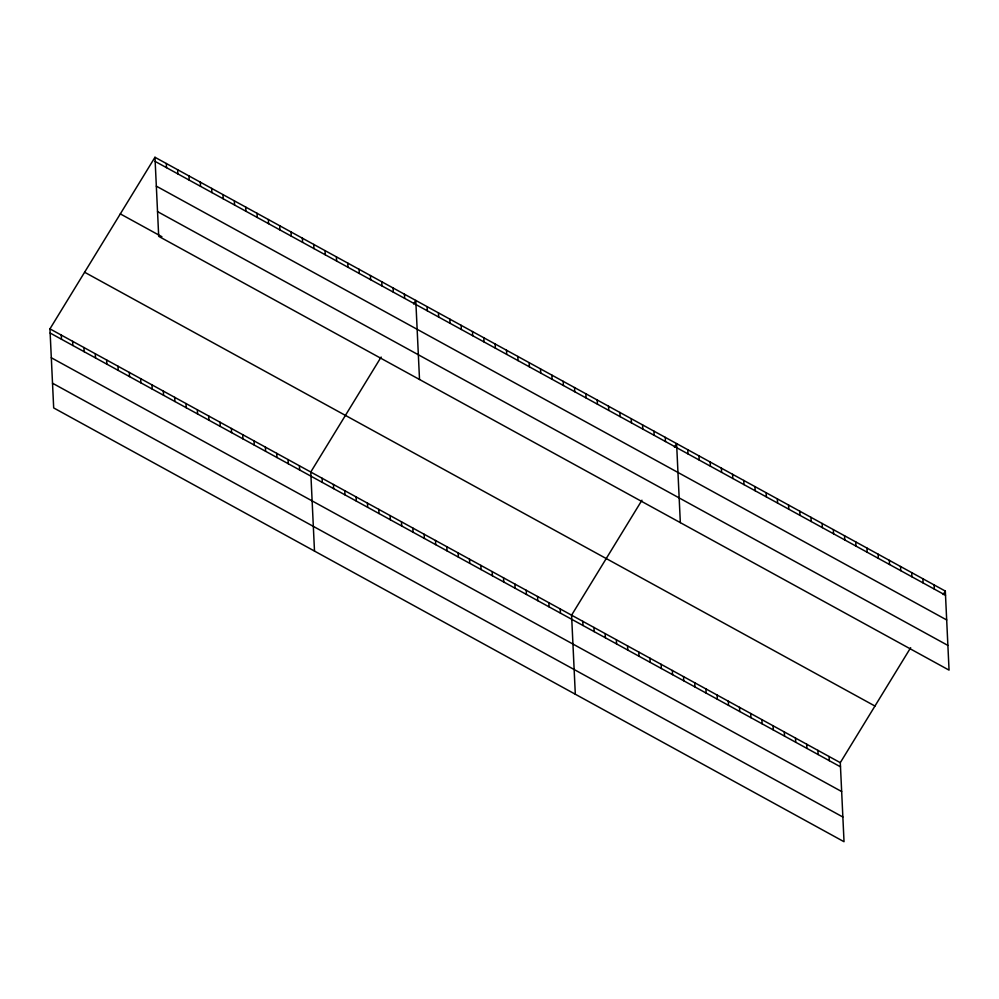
<?xml version="1.0" encoding="UTF-8"?>
<svg xmlns="http://www.w3.org/2000/svg" width="999" height="999" viewBox="0 0 999 999"><rect width="100%" height="100%" fill="white"/><g stroke="black" fill="none" stroke-linecap="round" stroke-linejoin="round"><path stroke-width="1.5" d="M910.663 647.702L840.296 762.662L844.03 841.72L53.684 407.929L49.95 328.871L154.97 157.28L945.316 591.071L949.05 670.129L158.704 236.338L154.97 157.28M381.131 357.055L310.764 472.028L314.498 551.086M413.623 303.971L415.784 300.424L419.518 379.483M641.945 500.212L571.578 615.172L575.312 694.23M674.437 447.115L676.598 443.581L680.331 522.639M943.156 594.605L945.316 591.071M155.17 161.438L945.516 595.242M156.331 186.151L946.69 619.954M157.53 211.613L947.889 645.416M120.317 213.898L161.9 236.726M84.603 272.24L874.962 706.043M49.95 328.871L840.296 762.662M50.15 333.042L840.496 766.832M51.311 357.754L841.658 791.545M52.51 383.216L842.856 817.007M934.127 584.927L934.327 589.085M922.926 578.783L923.126 582.941M911.737 572.639L911.925 576.798M900.536 566.483L900.736 570.654M889.335 560.339L889.535 564.51M878.146 554.195L878.333 558.366M866.945 548.051L867.144 552.222M855.743 541.908L855.943 546.066M844.555 535.764L844.754 539.922M833.353 529.62L833.553 533.778M822.165 523.476L822.352 527.634M829.108 756.518L829.295 760.689M810.963 517.32L811.163 521.49M817.906 750.374L818.106 754.545M799.762 511.176L799.962 515.347M806.705 744.23L806.905 748.401M788.573 505.032L788.76 509.203M795.516 738.086L795.704 742.245M777.372 498.888L777.572 503.059M784.315 731.942L784.515 736.101M766.171 492.744L766.37 496.903M773.114 725.798L773.313 729.957M754.982 486.6L755.182 490.759M761.925 719.655L762.125 723.813M743.78 480.457L743.98 484.615M750.724 713.498L750.923 717.669M732.592 474.313L732.779 478.471M739.535 707.354L739.722 711.525M721.39 468.156L721.59 472.327M728.333 701.211L728.533 705.381M710.189 462.013L710.389 466.183M717.132 695.067L717.332 699.238M699 455.869L699.188 460.039M705.943 688.923L706.131 693.081M687.799 449.725L687.999 453.896M694.742 682.779L694.942 686.937M683.541 676.635L683.741 680.794M665.259 437.35L665.459 441.521M672.352 670.479L672.552 674.65M653.92 431.131L654.12 435.302M661.151 664.335L661.35 668.506M642.582 424.912L642.782 429.071M649.962 658.191L650.149 662.362M631.243 418.681L631.443 422.852M638.761 652.047L638.96 656.218M619.904 412.462L620.104 416.62M627.559 645.903L627.759 650.074M608.566 406.231L608.766 410.402M616.371 639.76L616.558 643.918M597.227 400.012L597.427 404.17M605.169 633.616L605.369 637.774M585.889 393.793L586.076 397.952M593.968 627.472L594.168 631.63M574.55 387.562L574.737 391.733M582.779 621.316L582.979 625.486M563.211 381.343L563.399 385.502M551.86 375.112L552.06 379.283M560.239 608.953L560.439 613.111M540.521 368.893L540.721 373.052M548.901 602.722L549.1 606.893M529.183 362.662L529.383 366.833M537.562 596.503L537.762 600.674M517.844 356.443L518.044 360.614M526.223 590.284L526.423 594.442M506.505 350.224L506.705 354.383M514.885 584.053L515.072 588.224M495.167 343.993L495.367 348.164M503.546 577.834L503.733 581.992M483.828 337.774L484.028 341.933M492.207 571.603L492.395 575.774M472.49 331.543L472.689 335.714M480.856 565.384L481.056 569.555M461.151 325.324L461.338 329.483M469.518 559.165L469.717 563.324M449.812 319.093L450 323.264M458.179 552.934L458.379 557.105M438.474 312.874L438.661 317.045M446.84 546.715L447.04 550.874M427.122 306.656L427.322 310.814M435.502 540.484L435.701 544.655M424.163 534.265L424.363 538.424M404.445 294.205L404.645 298.364M412.824 528.034L413.024 532.205M393.107 287.974L393.306 292.145M401.486 521.815L401.685 525.986M381.768 281.755L381.968 285.914M390.147 515.596L390.334 519.755M370.429 275.537L370.629 279.695M378.808 509.365L378.996 513.536M359.091 269.305L359.29 273.476M367.47 503.146L367.657 507.305M347.752 263.087L347.952 267.245M356.119 496.915L356.318 501.086M336.413 256.855L336.601 261.026M344.78 490.696L344.98 494.855M325.075 250.637L325.262 254.795M333.441 484.478L333.641 488.636M313.736 244.405L313.923 248.576M322.103 478.246L322.302 482.417M302.385 238.187L302.585 242.357M291.046 231.968L291.246 236.126M299.425 465.796L299.625 469.967M279.708 225.737L279.907 229.907M288.087 459.577L288.286 463.736M268.369 219.518L268.569 223.676M276.748 453.346L276.948 457.517M257.03 213.287L257.23 217.457M265.409 447.127L265.597 451.298M245.692 207.068L245.891 211.226M254.071 440.909L254.258 445.067M234.353 200.836L234.553 205.007M242.732 434.677L242.919 438.848M223.014 194.618L223.214 198.789M231.381 428.459L231.581 432.617M211.676 188.399L211.863 192.557M220.042 422.227L220.242 426.398M200.337 182.168L200.524 186.338M208.704 416.009L208.903 420.167M188.998 175.949L189.186 180.107M197.365 409.777L197.565 413.948M177.647 169.718L177.847 173.888M186.026 403.559L186.226 407.729M166.309 163.499L166.508 167.657M174.688 397.34L174.887 401.498M163.349 391.108L163.549 395.279M152.01 384.89L152.21 389.048M140.672 378.658L140.859 382.829M129.333 372.44L129.52 376.598M117.994 366.221L118.182 370.379M106.643 359.99L106.843 364.16M95.305 353.771L95.504 357.929M83.966 347.54L84.166 351.71M72.627 341.321L72.827 345.479M61.289 335.09L61.488 339.26"/></g></svg>
